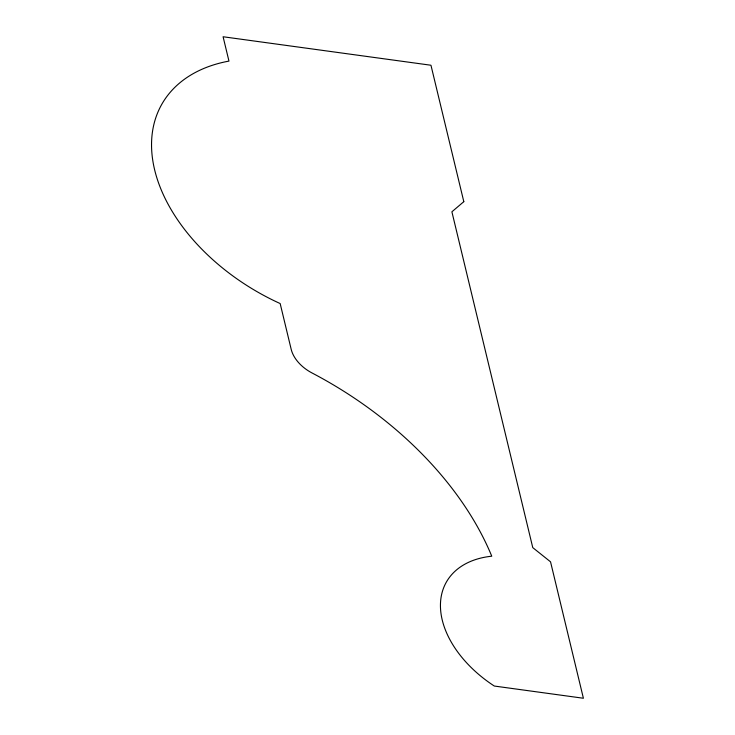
<?xml version="1.0" encoding="UTF-8"?>
<svg xmlns="http://www.w3.org/2000/svg" width="735" height="735" viewBox="0 0 735 735"><rect width="100%" height="100%" fill="white"/><g stroke="black" fill="none" stroke-linecap="round" stroke-linejoin="round"><path stroke-width="1.1" d="M463.813 201.666L451.896 211.799L532.765 547.621L550.543 561.825L583.397 698.25L494.315 686.04A101.853 66.683 29.9 0 1 440.449 606.596A101.853 66.683 29.9 0 1 491.761 556.202A299.908 196.364 29.9 0 0 311.962 372.93A32.68 21.398 29.9 0 1 291.198 349.355L280.164 303.546A176.253 115.395 29.9 0 1 153.891 166.533A176.253 115.395 29.9 0 1 228.962 61.097L223.091 36.75L430.958 65.24L463.813 201.666"/></g></svg>
